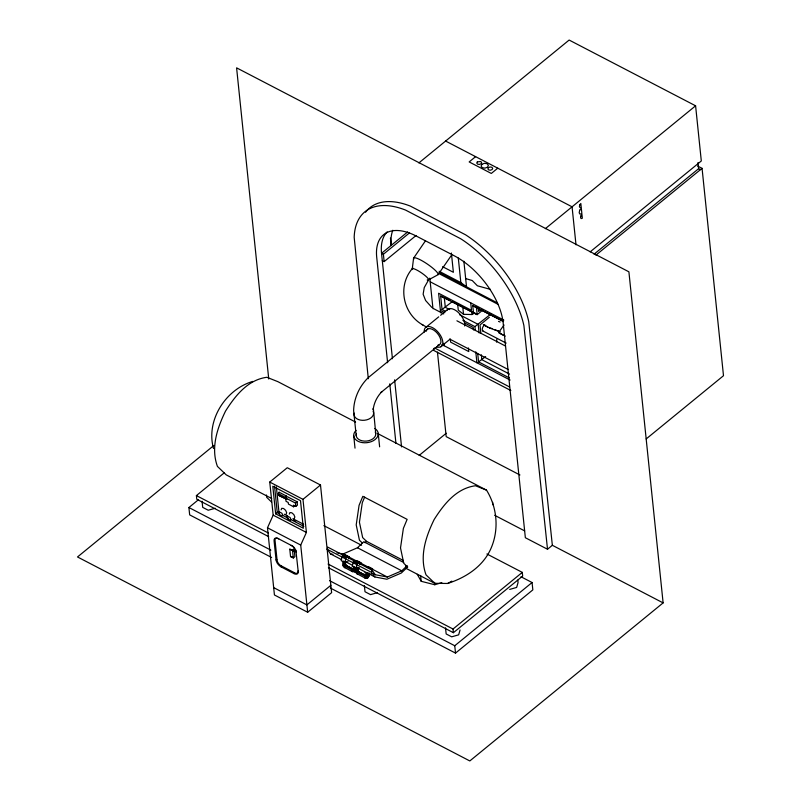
<?xml version="1.0" encoding="UTF-8"?>
<svg xmlns="http://www.w3.org/2000/svg" width="801" height="801" viewBox="0 0 801 801"><rect width="100%" height="100%" fill="white"/><g stroke="black" fill="none" stroke-linecap="round" stroke-linejoin="round"><path stroke-width="1.2" d="M298.142 570.843L298.102 571.864A5.527 2.944 50.7 0 1 295.479 573.266L280.4 565.426A5.527 2.944 50.7 0 1 277.166 560.98L274.973 539.704A5.527 2.944 50.7 0 1 277.597 538.302L278.688 538.733L278.207 538.592A6.148 3.264 50.7 0 0 274.072 540.785L276.045 559.919A6.148 3.264 50.7 0 0 281.141 566.918L294.057 573.636A6.148 3.264 50.7 0 0 298.202 571.443L295.909 550.597A5.527 2.944 50.7 0 0 295.389 549.376M496.63 342.127L496.8 339.254M412.255 268.906L413.586 258.172L425.301 241.051M341.626 559.669L330.543 553.912L327.229 549.326L327.709 547.113L372.024 570.152L375.339 574.728L387.354 577.02L401.782 570.803L407.208 565.656M343.319 561.421L343.239 565.816L344.981 567.779L344.43 567.408L342.968 565.766L343.239 561.121L344.35 561.691L344.04 565.186L344.931 566.187L352.1 569.922L353.201 569.952L354.142 568.309L353.201 569.952M345.962 557.686L342.267 555.764L341.206 560.67L344.901 562.582L345.962 557.686L349.056 556.775L348.635 558.738M345.712 561.751L345.281 563.704L345.992 565.346L352.69 568.91M353.862 568.96L354.322 566.878M354.913 569.801L356.245 569.982L356.525 569.331L354.953 571.914L352.029 571.363L353.832 571.413L355.424 567.458M355.974 568.35L357.036 563.443L353.351 561.531L352.28 566.427L355.974 568.35L359.068 567.438M356.245 569.982L357.036 566.978M367.118 572.685L365.747 576.289L364.645 576.249L357.476 572.525L356.585 571.524L356.896 568.029M358.257 568.079L357.827 570.042L358.538 571.674L366.257 575.779M359.709 564.495L360.14 562.532L356.445 560.62L354.382 561.221M366.417 575.298L366.868 573.216M366.377 577.751L367.499 578.242L369.071 575.659L367.499 578.242L364.575 577.691L366.377 577.751L367.969 573.786M364.825 572.755L368.52 574.677L368.951 572.715M369.331 573.836L368.79 576.309L367.469 576.129M362.553 543.228L359.449 540.234L356.205 524.885L359.078 505.321L362.823 496.33L407.128 519.368L403.384 528.36L400.51 547.924L403.754 563.273L407.629 567.018L401.301 573.025L386.873 579.233L374.858 576.95L371.544 572.365L372.024 570.152M460.064 629.986L458.653 634.843L451.694 636.825L446.157 633.951L445.526 627.824M281.121 509.837L281.732 508.315L283.614 508.525L285.647 510.347L286.668 512.72L286.057 514.252M289.321 514.102L289.932 512.57L291.804 512.78L293.847 514.602L294.858 516.975L294.247 518.507M294.057 573.636L294.388 572.835M364.645 497.071L362.302 502.688L359.429 522.252L362.663 537.601L366.548 541.346L403.103 560.35M267.484 527.789L273.171 515.163L269.747 482.062L287.269 467.734L320.5 485.016L331.624 592.66L307.664 612.254L274.433 594.973L267.484 527.789L300.715 545.07L307.664 612.254M300.715 545.07L306.403 532.445L302.978 499.343L269.747 482.062M295.219 505.471L293.607 506.793L288.42 504.089L288.25 502.487L286.027 501.326L285.647 497.481L286.368 496.019L279.098 492.235L278.378 493.696L278.538 495.308L286.698 499.233L278.538 495.308L279.349 494.648M286.368 496.019L285.647 497.481L278.378 493.696L279.098 492.235M281.141 566.918L281.521 566.147M355.444 570.943L354.953 571.914L353.832 571.413M365.747 576.289L366.688 574.647M412.855 268.015C397.096 285.326 402.753 313.972 422.978 325.036M428.905 279.339L424.26 287.579L423.128 294.227L425.601 300.495L431.919 307.514M438.137 274.583L451.564 255.119M504.049 325.026L498.552 332.605L502.948 335.038M352.1 569.922L353.692 568.98M364.645 576.249L366.237 575.318M367.759 378.122C359.218 386.693 353.862 398.538 353.631 410.683L356.205 435.634M337.041 552.83L343.048 553.982L357.476 547.764L363.804 541.756L403.684 562.492M418.893 162.903L569.141 40.05L695.598 105.802L701.306 160.981L590.157 251.864M475.604 156.656L469.166 161.932L491.313 173.447L497.761 168.18M407.639 231.95L381.536 253.286L392.44 358.748M382.297 260.645L384.15 261.607L383.389 254.247L409.521 232.871M384.15 261.607L416.099 235.484M355.604 422.077L277.927 381.687L266.863 377.281C247.759 379.794 235.194 395.834 225.542 411.073C217.241 428.074 210.633 447.719 217.411 466.382L226.212 474.863L271.709 498.522M213.787 445.536L77.507 556.965L469.817 760.95L663.118 602.893L628.905 271.819L236.595 67.845L268.746 378.993M268.685 536.65L196.786 499.273L196.405 495.589L224.31 472.78M271.639 557.496L189.667 514.883L188.906 507.524L198.578 499.614M452.074 301.777L442.042 309.506L440.65 296.06L449.782 300.395M545.361 228.655L695.598 105.802M426.312 326.978L438.718 316.836M440.62 315.274L448.26 309.036M368.65 377.311L427.764 328.971M481.401 309.196L478.608 311.479L478.217 307.684M439.278 344.81L380.996 392.47L381.887 391.649C377.141 396.495 373.937 402.923 373.176 409.681L373.346 408.37L375.759 433.611M482.983 309.897L477.186 314.643L440.65 296.06M440.73 346.803L450.272 339.003M490.763 314.132L474.923 326.608L462.868 320.34M489.321 317.306L479.999 324.936L480.87 333.436M285.807 499.083L286.618 498.432M275.654 513.852L272.801 486.257L300.495 500.655L303.349 528.249L275.654 513.852L278.898 511.428L276.365 486.908M594.052 254.197L698.602 168.701L697.971 162.563M595.894 255.149L702.066 168.34L697.651 166.047M295.489 503.088L297.101 501.776L287.289 496.67L285.677 497.992L295.489 503.088L295.829 506.422L297.441 505.111L297.101 501.776M302.978 499.343L320.5 485.016M485.646 356.585L478.577 361.892L477.696 353.371M293.316 557.987L290.543 556.545L289.782 549.186L292.495 550.057L293.316 557.987L294.928 556.665L294.167 549.306L292.495 550.057M294.167 549.306L292.555 550.627L289.782 549.186M290.543 556.545L293.256 557.416M419.193 455.379L446.257 433.251M364.936 542.657L366.548 541.346M330.863 585.301L306.903 604.895L273.672 587.624M646.177 438.938L723.493 375.719L702.066 168.34M387.614 362.743L376.71 257.241A58.984 31.379 50.7 0 1 416.45 236.135L454.297 255.809A58.984 31.379 50.7 0 1 503.168 322.993L525.356 537.731L547.514 549.246L552.35 545.291L528.74 321.642A88.531 47.099 50.7 0 0 465.591 234.823L410.382 206.117A88.531 47.099 50.7 0 0 365.556 212.225M522.292 572.385L522.673 576.059L453.406 632.7L453.026 629.025L522.292 572.385L486.898 553.982M532.074 582.527L532.835 589.886L455.519 653.105L454.758 645.746L532.074 582.527L521 576.77M344.931 566.187L345.992 565.346L353.712 569.441M357.476 572.525L358.538 571.674L365.486 575.298M457.641 304.04L458.272 310.147L463.529 314.322L472.009 314.533L474.913 312.871M405.977 568.33L434.823 583.328L447.659 583.468L451.854 581.125M428.145 280.09L437.486 275.003A14.788 2.743 34.3 0 0 426.793 263.689A14.788 2.743 34.3 0 0 413.757 259.144M252.806 381.416C225.512 389.356 205.657 420.605 213.517 448.49M447.659 583.468C466.022 577.551 483.303 566.327 491.133 548.084C499.143 529.431 497.201 507.363 486.537 490.162L377.792 433.611M344.04 565.186L345.652 564.715L346.543 565.716M356.585 571.524L358.197 571.053L359.088 572.054M417.251 574.267L421.206 581.306L434.783 584.74L441.832 582.637M343.299 555.463L345.371 554.853L349.056 556.775M344.901 562.582L347.994 561.671M358.077 563.143L360.14 562.532M359.509 568.309L357.446 568.92L353.752 566.998M366.928 567.559L368.991 566.948L372.685 568.87M368.52 574.677L371.624 573.766M215.189 508.255L208.23 510.237L202.693 507.363L202.062 501.226M377.501 592.65L370.543 594.632L365.006 591.749L364.375 585.621M509.686 589.416L516.645 587.433L518.057 582.567L517.806 580.114M276.045 559.919L276.906 559.799M343.899 563.784L345.511 563.313L345.652 564.715M356.445 570.112L358.057 569.641L358.197 571.053M330.543 553.912L332.946 554.362M355.514 572.104L357.526 574.117L355.514 572.104L355.284 569.801M490.472 289.411L477.366 285.747L472.26 280.54L465.661 278.568M489.161 327.719L492.204 328.6M498.683 331.063L494.748 329.762M500.405 331.944L490.002 328.16L484.124 325.106M500.144 322.022L498.512 321.391M486.537 490.162L475.474 485.756C456.37 488.27 443.814 504.3 434.152 519.539C425.862 536.55 419.243 556.194 426.022 574.858L434.823 583.328M473.541 313.161L472.76 305.682L503.028 321.001M505.271 336.1L499.383 333.036M487.689 327.098L483.283 324.665M698.602 168.701L700.454 169.652M445.606 141.056L572.064 206.818L575.999 244.826M442.603 266.693L453.376 272.29L451.384 253.016M439.118 271.259L460.835 282.553L466.522 286.838L463.869 261.206M439.078 272.57L497.381 302.888M438.698 273.491L498.132 304.39M383.389 254.247L381.536 253.286A58.984 31.379 50.7 0 1 387.173 231.889M430.187 281.802L503.829 320.09M472.76 305.682L503.489 321.652M451.974 301.526L477.186 314.643L476.415 307.163M449.691 309.587L445.306 307.314L444.305 297.541M459.564 314.723L478.197 324.415L479.078 332.926M442.042 309.506L445.336 311.219M482.863 330.983L506.152 343.098M440.39 310.387L444.775 312.67M464.5 322.923L473.271 327.489L473.521 329.922M443.714 313.932L433.371 308.535M456.91 320.8L505.291 345.952M449.721 339.093L508.214 369.511M509.566 374.107L481.842 359.689L481.341 354.823M478.577 361.892L509.296 377.862M441.882 344.55L510.117 380.034M434.573 347.964L509.416 386.873M510.828 390.508L433.792 350.458L433.581 348.415M519.929 474.973L446.187 436.635L437.456 352.13M494.688 515.313L524.645 530.893M552.35 545.291L663.118 602.893M295.829 506.422L293.446 505.181L293.607 506.793M405.416 565.866L407.629 567.018M323.854 525.636L361.591 545.251M357.476 547.764L401.782 570.803M284.285 514.232L287.509 515.914M292.896 518.708L303.669 524.315M293.577 519.939L295.789 521.091M279.479 513.681L277.266 512.53L274.533 486.137M282.803 515.413L288.34 518.287M290.553 519.438L303.849 526.357M273.171 515.163L306.403 532.445M357.917 561.191L361.611 563.113M343.048 553.982L387.354 577.02M327.229 549.326L371.544 572.365M373.116 573.576L375.339 574.728M346.052 561.972L352.7 565.426M357.136 567.729L374.858 576.95M356.976 573.746L365.346 578.182M344.43 567.408L352.79 571.844M196.405 495.589L268.305 532.975M328.04 564.034L453.026 629.025M278.207 538.592L292.675 546.142A5.527 2.944 50.7 0 1 294.648 548.184M328.42 567.709L453.406 632.7M188.906 507.524L270.878 550.147M329.581 580.665L454.758 645.746M330.342 588.024L455.519 653.105M421.997 324.465L425.441 326.468M271.569 502.057L266.683 497.331L266.433 494.988M547.514 549.246L523.904 325.596A88.531 47.099 50.7 0 0 460.755 238.778L405.546 210.072A88.531 47.099 50.7 0 0 354.182 237.346L368.3 378.733M474.923 326.608L475.303 330.252M470.728 302.878L471.499 310.357L438.618 293.256L440.64 312.821M471.759 312.09L472.009 314.533M475.784 351.819L476.915 362.773M468.395 347.944L468.775 351.569L450.653 342.157L450.402 339.734M458.302 258.032L460.835 282.553M462.768 306.993L463.529 314.322M443.784 343.239L444.034 345.672M429.807 278.127L432.971 308.685M434.542 582.387L434.783 584.74M390.447 238.027L391.208 245.386A58.984 31.379 50.7 0 1 392.83 230.247M420.605 575.438L421.206 581.306M394.623 379.854L401.551 446.908M389.787 383.849L395.944 443.424M378.232 433.361L379.624 446.848M353.742 435.894L355.013 448.149M293.707 549.065L293.957 551.519M355.594 570.322L355.784 572.154M492.695 502.337L492.725 504.72M291.133 545.311A6.148 3.264 50.7 0 1 296.22 552.31M375.258 431.979A9.832 6.478 -5.9 0 1 366.648 441.061A9.832 6.478 -5.9 0 1 356.365 433.932M373.106 411.173A9.832 6.478 -5.9 0 1 364.505 420.255A9.832 6.478 -5.9 0 1 354.222 413.126M374.828 428.475A12.305 8.11 -5.9 0 1 374.998 439.619A12.305 8.11 -5.9 0 1 358.187 441.361A12.305 8.11 -5.9 0 1 356.075 430.407M426.192 331.274A9.832 5.227 50.7 0 1 437.416 333.396A9.832 5.227 50.7 0 1 437.867 345.181M424.27 332.085A12.305 6.548 50.7 0 1 431.769 327.299A12.305 6.548 50.7 0 1 442.462 340.024A12.305 6.548 50.7 0 1 436.835 347.033M446.988 310.177A12.305 6.548 50.7 0 1 458.122 312.27A12.305 6.548 50.7 0 1 464.65 325.977M483.333 331.173A3.685 1.962 -62.5 0 1 482.392 328.39A3.685 1.962 -62.5 0 1 484.855 324.725M412.375 269.547A9.832 1.822 34.3 0 1 422.097 273.291A9.832 1.822 34.3 0 1 427.183 279.98M579.744 204.956L579.403 206.638L580.014 207.559L581.206 207.159L580.825 203.484L579.744 204.956M579.684 210.293L579.173 212.816L580.084 214.187L581.876 213.597L581.306 208.08L579.684 210.293M580.885 215.99L580.545 217.672L581.156 218.593L582.347 218.202L581.967 214.518L580.885 215.99M279.138 511.799L278.698 512.89L279.419 514.582L282.212 516.024L282.643 514.943L281.922 513.251L279.138 511.799M287.329 516.064L286.898 517.146L287.619 518.838L290.403 520.29L290.833 519.198L290.112 517.506L287.329 516.064M477.346 161.872L476.745 163.084L477.586 164.155L479.358 164.445L481.041 163.794L481.641 162.583L480.8 161.512L477.346 161.872M481.962 164.275L481.061 166.087L482.312 167.689L484.985 168.13L487.499 167.149L488.4 165.336L487.148 163.734L484.485 163.294L481.962 164.275M488.42 167.629L487.829 168.841L488.66 169.912L490.432 170.202L492.114 169.552L492.715 168.34L491.884 167.279L490.102 166.978L488.42 167.629"/></g></svg>
